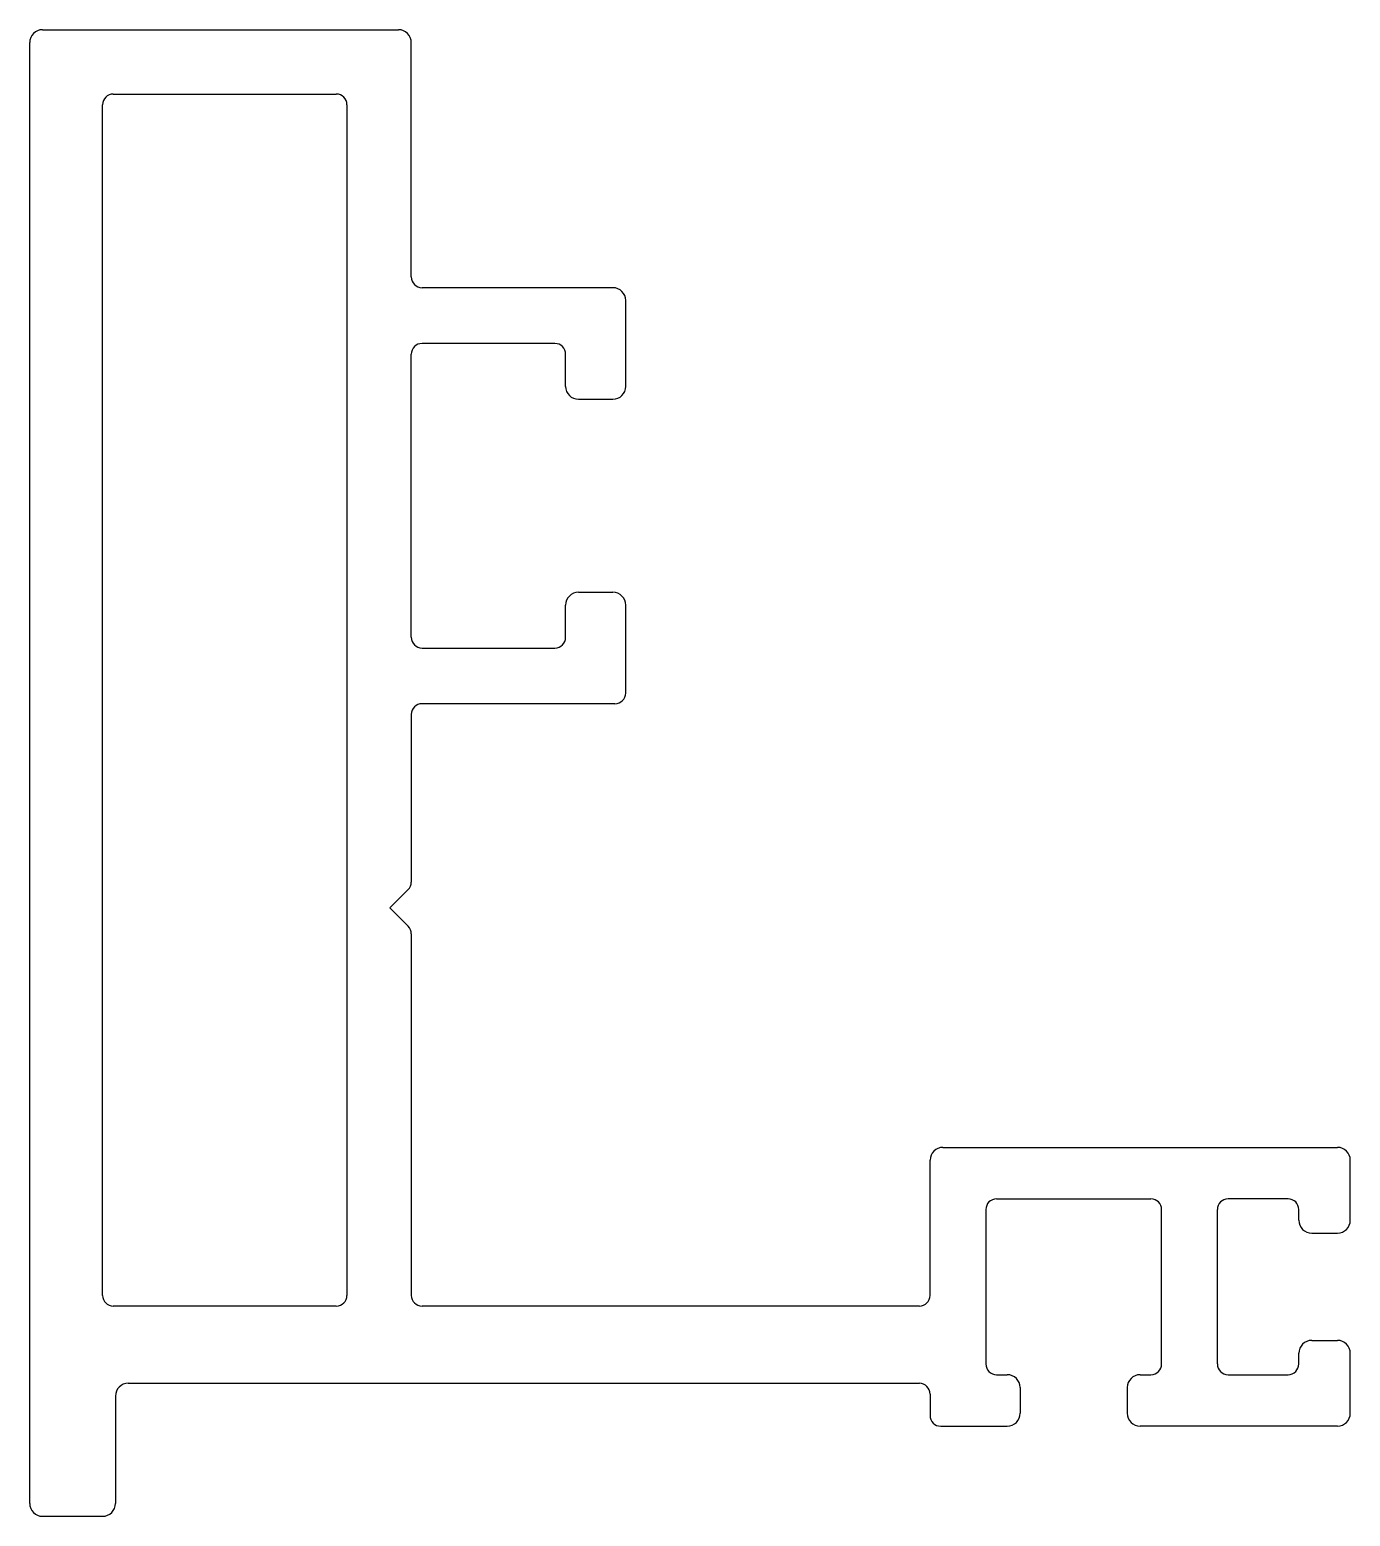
# Model space of a CAD drawing. Extents: x 2440 to 2470.8, y 1495.6 to 1530.3.
import ezdxf

# ---------------------------------------------------------------- set-up
doc = ezdxf.new("R2010")
doc.units = 0
doc.layers.get('0').update_dxf_attribs({"linetype": 'CONTINUOUS'})

msp = doc.modelspace()

# ---------------------------------------------------------------- linework, layer by layer
at = {"color": 0}
for p, q in [((2440.319, 1530.26), (2448.619, 1530.26)), ((2440.019, 1495.904), (2440.019, 1529.96)), ((2448.919, 1524.496), (2448.919, 1529.96)), ((2441.969, 1528.76), (2447.169, 1528.76)), ((2441.719, 1500.754), (2441.719, 1528.51)), ((2447.419, 1528.51), (2447.419, 1500.754)), ((2453.619, 1524.246), (2449.169, 1524.246)), ((2453.919, 1521.946), (2453.919, 1523.946)), ((2452.269, 1522.946), (2449.169, 1522.946)), ((2448.919, 1516.096), (2448.919, 1522.696)), ((2452.519, 1521.946), (2452.519, 1522.696)), ((2452.819, 1521.646), (2453.619, 1521.646)), ((2452.819, 1517.146), (2453.619, 1517.146)), ((2452.519, 1516.096), (2452.519, 1516.846)), ((2453.919, 1514.796), (2453.919, 1516.846)), ((2449.169, 1515.846), (2452.269, 1515.846)), ((2453.669, 1514.546), (2449.169, 1514.546)), ((2448.919, 1514.296), (2448.919, 1510.389)), ((2448.419, 1509.786), (2448.846, 1510.213)), ((2448.846, 1509.359), (2448.419, 1509.786)), ((2448.919, 1509.182), (2448.919, 1500.754)), ((2461.319, 1504.204), (2470.519, 1504.204)), ((2461.019, 1500.754), (2461.019, 1503.904)), ((2470.819, 1502.504), (2470.819, 1503.904)), ((2462.319, 1502.754), (2462.319, 1499.154)), ((2462.569, 1503.004), (2466.169, 1503.004)), ((2466.419, 1499.154), (2466.419, 1502.754)), ((2467.719, 1499.154), (2467.719, 1502.754)), ((2469.369, 1503.004), (2467.969, 1503.004)), ((2469.619, 1502.504), (2469.619, 1502.754)), ((2469.919, 1502.204), (2470.519, 1502.204)), ((2447.169, 1500.504), (2441.969, 1500.504)), ((2460.769, 1500.504), (2449.169, 1500.504)), ((2469.919, 1499.704), (2470.519, 1499.704)), ((2469.619, 1499.154), (2469.619, 1499.404)), ((2470.819, 1498.004), (2470.819, 1499.404)), ((2462.569, 1498.904), (2462.819, 1498.904)), ((2465.919, 1498.904), (2466.169, 1498.904)), ((2467.969, 1498.904), (2469.369, 1498.904)), ((2442.319, 1498.704), (2460.769, 1498.704)), ((2463.119, 1498.604), (2463.119, 1498.004)), ((2465.619, 1498.604), (2465.619, 1498.004)), ((2442.019, 1498.404), (2442.019, 1495.904)), ((2461.019, 1498.454), (2461.019, 1497.954)), ((2461.269, 1497.704), (2462.819, 1497.704)), ((2470.519, 1497.704), (2465.919, 1497.704)), ((2440.319, 1495.604), (2441.719, 1495.604))]:
    msp.add_line(p, q, dxfattribs=at)
for centre, radius, start, end in [((2440.319, 1529.96), 0.3, 90, 180), ((2448.619, 1529.96), 0.3, 0, 90), ((2441.969, 1528.51), 0.25, 90, 180), ((2447.169, 1528.51), 0.25, 0, 90), ((2449.169, 1524.496), 0.25, 180, 270), ((2453.619, 1523.946), 0.3, 0, 90), ((2449.169, 1522.696), 0.25, 90, 180), ((2452.269, 1522.696), 0.25, 0, 90), ((2452.819, 1521.946), 0.3, 180, 270), ((2453.619, 1521.946), 0.3, 270, 0), ((2452.819, 1516.846), 0.3, 90, 180), ((2453.619, 1516.846), 0.3, 0, 90), ((2449.169, 1516.096), 0.25, 180, 270), ((2452.269, 1516.096), 0.25, 270, 360), ((2449.169, 1514.296), 0.25, 90, 180), ((2453.669, 1514.796), 0.25, 270, 0), ((2448.669, 1510.389), 0.25, 315, 0), ((2448.669, 1509.182), 0.25, 0, 45), ((2461.319, 1503.904), 0.3, 90, 180), ((2470.519, 1503.904), 0.3, 0, 90), ((2462.569, 1502.754), 0.25, 90, 180), ((2466.169, 1502.754), 0.25, 0, 90), ((2467.969, 1502.754), 0.25, 90, 180), ((2469.369, 1502.754), 0.25, 0, 90), ((2469.919, 1502.504), 0.3, 180, 270), ((2470.519, 1502.504), 0.3, 270, 0), ((2441.969, 1500.754), 0.25, 180, 270), ((2447.169, 1500.754), 0.25, 270, 0), ((2449.169, 1500.754), 0.25, 180, 270), ((2460.769, 1500.754), 0.25, 270, 360), ((2469.919, 1499.404), 0.3, 90, 180), ((2470.519, 1499.404), 0.3, 0, 90), ((2462.569, 1499.154), 0.25, 180, 270), ((2462.819, 1498.604), 0.3, 0, 90), ((2465.919, 1498.604), 0.3, 90, 180), ((2466.169, 1499.154), 0.25, 270, 0), ((2467.969, 1499.154), 0.25, 180, 270), ((2469.369, 1499.154), 0.25, 270, 360), ((2442.319, 1498.404), 0.3, 90, 180), ((2460.769, 1498.454), 0.25, 0, 90), ((2461.269, 1497.954), 0.25, 180, 270), ((2462.819, 1498.004), 0.3, 270, 0), ((2465.919, 1498.004), 0.3, 180, 270), ((2470.519, 1498.004), 0.3, 270, 0), ((2440.319, 1495.904), 0.3, 180, 270), ((2441.719, 1495.904), 0.3, 270, 0)]:
    msp.add_arc(centre, radius, start, end, dxfattribs=at)

doc.saveas('drawing.dxf')
